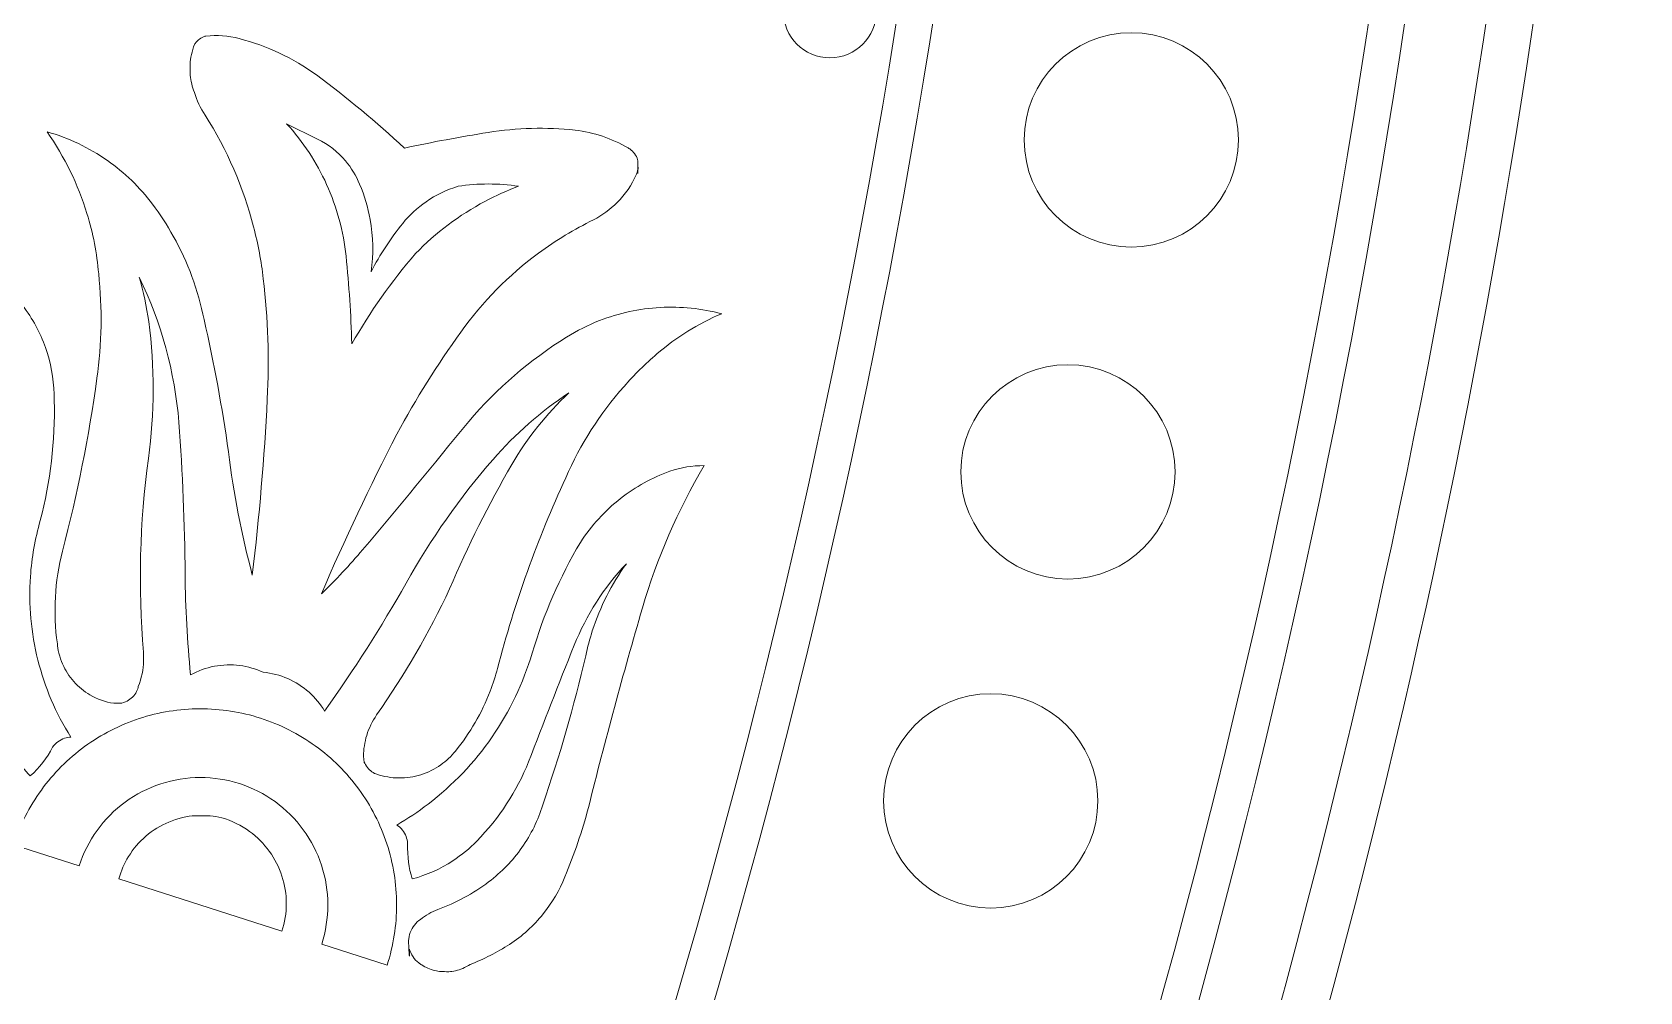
# Model space of a CAD drawing. Header units: millimetres. Extents: x -216 to 235, y -247 to 205.
# Drawn here: x 191.95 to 234.78, y -79.36 to -53.8 of the extents above; entities that cross this region are included whole.
import ezdxf

# ---------------------------------------------------------------- set-up
doc = ezdxf.new("R2010")
doc.units = ezdxf.units.MM
doc.header["$MEASUREMENT"] = 0
doc.layers.add('Camada 1', color=7, linetype='Continuous')

msp = doc.modelspace()

# ---------------------------------------------------------------- linework, layer by layer
at = {"layer": 'Camada 1', "color": 240, "lineweight": 18}
msp.add_open_spline([(40.386, -243.7514), (52.549, -242.0562), (64.5321, -239.369), (76.2543, -235.708), (76.2543, -235.708), (98.8911, -228.6351), (120.1427, -218.1082), (139.486, -204.3864), (139.486, -204.3864), (164.4969, -186.644), (185.4274, -164.233), (201.4217, -138.0695), (201.4217, -138.0695), (213.7717, -117.7741), (222.7947, -95.7966), (228.2686, -72.6782), (228.2686, -72.6782), (232.7664, -53.682), (234.7784, -34.2646), (234.2711, -14.7498), (234.2711, -14.7498), (233.6078, 8.9614), (229.2434, 32.277), (221.2854, 54.6227), (221.2854, 54.6227), (213.3274, 76.9685), (201.9717, 97.7943), (187.498, 116.5872), (187.498, 116.5872), (182.1139, 123.578), (176.3293, 130.2413), (170.1642, 136.5541), (170.1642, 136.5541), (153.5928, 153.4769), (134.5781, 167.599), (113.5883, 178.5727), (113.5883, 178.5727), (92.5985, 189.5464), (70.1505, 197.1015), (46.7969, 201.0519), (46.7969, 201.0519), (39.0919, 202.3552), (31.3295, 203.2562), (23.5308, 203.7524), (23.5308, 203.7524), (0.054, 205.2792), (-23.3725, 203.1146), (-46.1721, 197.3119), (-46.1721, 197.3119), (-57.2082, 194.503), (-67.9982, 190.8615), (-78.4793, 186.4083), (-78.4793, 186.4083), (-100.2525, 177.1917), (-120.3159, 164.6826), (-138.1754, 149.1888), (-138.1754, 149.1888), (-156.0349, 133.6951), (-171.2507, 115.5983), (-183.4483, 95.344), (-183.4483, 95.344), (-190.4371, 83.7389), (-196.3515, 71.5511), (-201.1434, 58.8799), (-201.1434, 58.8799), (-210.746, 33.3304), (-215.639, 6.4782), (-215.6655, -20.8162), (-215.6655, -20.8162), (-215.6885, -44.4186), (-212.0189, -67.7341), (-204.7472, -90.1884), (-204.7472, -90.1884), (-197.4754, -112.6427), (-186.7806, -133.683), (-172.926, -152.7913), (-172.926, -152.7913), (-167.4686, -160.3181), (-161.5547, -167.4917), (-155.2071, -174.2846)], degree=3, knots=[0, 0, 0, 0, 0.047619, 0.047619, 0.047619, 0.047619, 0.0952381, 0.0952381, 0.0952381, 0.0952381, 0.1428571, 0.1428571, 0.1428571, 0.1428571, 0.1904762, 0.1904762, 0.1904762, 0.1904762, 0.2380952, 0.2380952, 0.2380952, 0.2380952, 0.2857143, 0.2857143, 0.2857143, 0.2857143, 0.3333333, 0.3333333, 0.3333333, 0.3333333, 0.3809524, 0.3809524, 0.3809524, 0.3809524, 0.4285714, 0.4285714, 0.4285714, 0.4285714, 0.4761905, 0.4761905, 0.4761905, 0.4761905, 0.5238095, 0.5238095, 0.5238095, 0.5238095, 0.5714286, 0.5714286, 0.5714286, 0.5714286, 0.6190476, 0.6190476, 0.6190476, 0.6190476, 0.6666667, 0.6666667, 0.6666667, 0.6666667, 0.7142857, 0.7142857, 0.7142857, 0.7142857, 0.7619048, 0.7619048, 0.7619048, 0.7619048, 0.8095238, 0.8095238, 0.8095238, 0.8095238, 0.8571429, 0.8571429, 0.8571429, 0.8571429, 0.9047619, 0.9047619, 0.9047619, 0.9047619, 1, 1, 1, 1], dxfattribs=at)
at = {"layer": 'Camada 1', "color": 250, "lineweight": 18}
for points, knots in [([(99.0752, -223.5108), (120.3873, -214.0775), (139.9613, -201.4264), (157.3152, -185.869), (157.3152, -185.869), (174.6691, -170.3116), (189.3757, -152.2309), (201.0728, -132.0723), (201.0728, -132.0723), (204.8494, -125.5637), (208.2899, -118.8715), (211.3855, -112.0128), (211.3855, -112.0128), (220.9957, -90.6018), (227.1381, -67.9511), (229.6616, -44.6183), (229.6616, -44.6183), (230.6264, -35.6978), (231.0521, -26.7353), (230.9373, -17.7634), (230.9373, -17.7634), (230.6204, 5.5261), (226.664, 28.4794), (219.1656, 50.5313), (219.1656, 50.5313), (211.6673, 72.5831), (200.8116, 93.1904), (186.8659, 111.8459), (186.8659, 111.8459), (180.4775, 120.3917), (173.4894, 128.4544), (165.9379, 135.9921), (165.9379, 135.9921), (163.2606, 138.6646), (160.5161, 141.2679), (157.7061, 143.8004)], [0, 0, 0, 0, 0.1, 0.1, 0.1, 0.1, 0.2, 0.2, 0.2, 0.2, 0.3, 0.3, 0.3, 0.3, 0.4, 0.4, 0.4, 0.4, 0.5, 0.5, 0.5, 0.5, 0.6, 0.6, 0.6, 0.6, 0.7, 0.7, 0.7, 0.7, 0.8, 0.8, 0.8, 0.8, 1, 1, 1, 1]), ([(157.7781, 142.3947), (174.8588, 126.9372), (189.3112, 108.9981), (200.7793, 89.0189), (200.7793, 89.0189), (208.9387, 74.804), (215.4585, 59.7664), (220.2569, 44.0943), (220.2569, 44.0943), (227.0855, 21.7894), (230.3409, -1.3091), (229.9427, -24.6323), (229.9427, -24.6323), (229.7943, -33.3264), (229.1356, -41.9967), (227.9688, -50.6134), (227.9688, -50.6134), (224.8247, -73.616), (218.1209, -95.8435), (208.0225, -116.7486), (208.0225, -116.7486), (198.742, -135.9605), (186.7927, -153.6364), (172.4235, -169.4081), (172.4235, -169.4081), (151.9431, -191.8875), (127.3193, -209.7323), (99.5812, -222.1967)], [0, 0, 0, 0, 0.125, 0.125, 0.125, 0.125, 0.25, 0.25, 0.25, 0.25, 0.375, 0.375, 0.375, 0.375, 0.5, 0.5, 0.5, 0.5, 0.625, 0.625, 0.625, 0.625, 0.75, 0.75, 0.75, 0.75, 1, 1, 1, 1]), ([(39.4452, -242.6257), (51.8039, -240.947), (63.9786, -238.2392), (75.8837, -234.5214), (75.8837, -234.5214), (98.4034, -227.4817), (119.5445, -217.0058), (138.7865, -203.3516), (138.7865, -203.3516), (162.3398, -186.6382), (182.2735, -165.7398), (197.8558, -141.4234), (197.8558, -141.4234), (210.5592, -121.5071), (219.9906, -99.8488), (225.9178, -76.9817), (225.9178, -76.9817), (231.1662, -56.7331), (233.5541, -35.952), (233.035, -15.0406), (233.035, -15.0406), (232.4527, 8.4214), (228.2073, 31.5036), (220.4032, 53.6376), (220.4032, 53.6376), (212.5992, 75.7714), (201.4288, 96.412), (187.1669, 115.0511), (187.1669, 115.0511), (181.6804, 122.2215), (175.7693, 129.0463), (169.4555, 135.5004)], [0, 0, 0, 0, 0.1111111, 0.1111111, 0.1111111, 0.1111111, 0.2222222, 0.2222222, 0.2222222, 0.2222222, 0.3333333, 0.3333333, 0.3333333, 0.3333333, 0.4444444, 0.4444444, 0.4444444, 0.4444444, 0.5555556, 0.5555556, 0.5555556, 0.5555556, 0.6666667, 0.6666667, 0.6666667, 0.6666667, 0.7777778, 0.7777778, 0.7777778, 0.7777778, 1, 1, 1, 1]), ([(148.7192, 133.8278), (164.905, 119.3146), (178.6212, 102.4479), (189.53, 83.6432), (189.53, 83.6432), (198.4411, 68.2822), (205.3104, 51.9059), (210.0247, 34.7844), (210.0247, 34.7844), (217.5235, 7.5444), (219.4373, -20.6439), (215.6891, -48.6475), (215.6891, -48.6475), (212.7593, -70.3435), (206.4715, -91.3141), (196.9806, -111.043), (196.9806, -111.043), (188.8786, -127.8847), (178.5954, -143.4905), (166.316, -157.5797), (166.316, -157.5797), (149.2138, -177.2025), (128.7813, -193.3288), (105.7217, -205.4035), (105.7217, -205.4035), (105.5479, -205.7723), (105.3184, -206.1094), (105.039, -206.4064), (105.039, -206.4064), (104.8151, -206.6446), (104.5629, -206.8527), (104.2866, -207.0274), (104.2866, -207.0274), (104.2866, -207.2716), (104.248, -207.5139), (104.1722, -207.7466), (104.1722, -207.7466), (104.0964, -207.9793), (103.9852, -208.1974), (103.8412, -208.3953), (103.8412, -208.3953), (103.779, -208.4809), (103.711, -208.562), (103.6377, -208.6384), (103.6377, -208.6384), (103.4563, -208.8272), (103.2565, -208.9964), (103.0404, -209.1442), (103.0404, -209.1442), (103.0124, -209.6654), (102.9156, -210.1783), (102.7516, -210.6738), (102.7516, -210.6738), (102.6789, -210.8857), (102.5739, -211.0836), (102.4393, -211.2627), (102.4393, -211.2627), (102.3046, -211.4418), (102.1436, -211.5977), (101.9602, -211.7264)], [0, 0, 0, 0, 0.0625, 0.0625, 0.0625, 0.0625, 0.125, 0.125, 0.125, 0.125, 0.1875, 0.1875, 0.1875, 0.1875, 0.25, 0.25, 0.25, 0.25, 0.3125, 0.3125, 0.3125, 0.3125, 0.375, 0.375, 0.375, 0.375, 0.4375, 0.4375, 0.4375, 0.4375, 0.5, 0.5, 0.5, 0.5, 0.5625, 0.5625, 0.5625, 0.5625, 0.625, 0.625, 0.625, 0.625, 0.6875, 0.6875, 0.6875, 0.6875, 0.75, 0.75, 0.75, 0.75, 0.8125, 0.8125, 0.8125, 0.8125, 0.875, 0.875, 0.875, 0.875, 1, 1, 1, 1]), ([(203.4894, -98.8507), (211.7129, -78.2507), (216.6125, -56.618), (218.0677, -34.4851), (218.0677, -34.4851), (218.5513, -27.1307), (218.6491, -19.761), (218.3608, -12.3962), (218.3608, -12.3962), (217.5034, 9.5106), (213.2295, 31.0137), (205.6445, 51.5835), (205.6445, 51.5835), (196.6331, 76.0212), (183.2511, 98.3669), (165.9617, 117.8473)], [0, 0, 0, 0, 0.2, 0.2, 0.2, 0.2, 0.4, 0.4, 0.4, 0.4, 0.6, 0.6, 0.6, 0.6, 1, 1, 1, 1]), ([(213.2006, -51.9921), (213.8872, -51.9921), (214.4438, -52.5487), (214.4438, -53.2353), (214.4438, -53.2353), (214.4438, -53.9218), (213.8872, -54.4784), (213.2006, -54.4784), (213.2006, -54.4784), (212.5141, -54.4784), (211.9575, -53.9218), (211.9575, -53.2353), (211.9575, -53.2353), (211.9575, -52.5487), (212.5141, -51.9921), (213.2006, -51.9921)], [0, 0, 0, 0, 0.2, 0.2, 0.2, 0.2, 0.4, 0.4, 0.4, 0.4, 0.6, 0.6, 0.6, 0.6, 1, 1, 1, 1]), ([(200.8054, -73.2452), (200.8054, -73.2689), (200.8496, -73.3453), (200.8829, -73.389), (200.8829, -73.389), (200.9162, -73.4326), (200.9559, -73.4705), (201.0011, -73.5017), (201.0011, -73.5017), (201.0401, -73.5287), (201.1085, -73.5656), (201.1272, -73.5656), (201.1272, -73.5656), (201.3168, -73.6297), (201.5233, -73.6656), (201.7142, -73.6656), (201.7142, -73.6656), (201.9245, -73.6656), (202.1123, -73.6389), (202.3033, -73.5793), (202.3033, -73.5793), (202.4943, -73.5197), (202.6737, -73.4309), (202.837, -73.3152), (202.837, -73.3152), (202.9829, -73.2117), (203.113, -73.0888), (203.2245, -72.9488), (203.2245, -72.9488), (203.6155, -72.468), (203.9265, -71.9319), (204.1497, -71.3537), (204.1497, -71.3537), (204.2266, -71.1544), (204.2927, -70.9513), (204.3475, -70.7449), (204.3475, -70.7449), (204.8005, -69.001), (205.4075, -67.3047), (206.1638, -65.6694), (206.1638, -65.6694), (206.5516, -64.7787), (207.0739, -63.9596), (207.7179, -63.2324), (207.7179, -63.2324), (207.9904, -62.9247), (208.2827, -62.6358), (208.5937, -62.367), (208.5937, -62.367), (209.1097, -61.9211), (209.6893, -61.5616), (210.3181, -61.2975), (210.3181, -61.2975), (209.7822, -61.1561), (209.2307, -61.1002), (208.6773, -61.1312), (208.6773, -61.1312), (208.1238, -61.1623), (207.582, -61.2795), (207.0653, -61.4801), (207.0653, -61.4801), (206.7589, -61.599), (206.465, -61.746), (206.186, -61.9197), (206.186, -61.9197), (205.2066, -62.5338), (204.3303, -63.2879), (203.577, -64.1649), (203.577, -64.1649), (202.6466, -65.3141), (201.705, -66.4541), (200.7523, -67.5849), (200.7523, -67.5849), (200.4063, -67.9956), (200.0391, -68.3875), (199.6519, -68.7596), (199.6519, -68.7596), (200.274, -67.3188), (200.945, -65.9001), (201.6642, -64.5053), (201.6642, -64.5053), (202.1731, -63.5622), (202.7422, -62.6543), (203.3692, -61.7853), (203.3692, -61.7853), (203.9466, -60.9782), (204.6431, -60.2714), (205.4417, -59.6822), (205.4417, -59.6822), (205.9007, -59.3435), (206.3885, -59.0477), (206.901, -58.7973), (206.901, -58.7973), (207.1337, -58.6781), (207.3449, -58.5239), (207.5294, -58.3386), (207.5294, -58.3386), (207.7469, -58.1202), (207.9205, -57.8654), (208.0444, -57.5831), (208.0444, -57.5831), (208.0692, -57.5265), (208.091, -57.4491), (208.091, -57.4052), (208.091, -57.4052), (208.091, -57.299), (208.0804, -57.9182), (208.0804, -57.2216), (208.0804, -57.2216), (208.0804, -57.1941), (208.0499, -57.1171), (208.0241, -57.069), (208.0241, -57.069), (207.9921, -57.0187), (207.9525, -56.974), (207.9065, -56.9361), (207.9065, -56.9361), (207.8805, -56.9147), (207.8527, -56.8957), (207.8233, -56.8791), (207.8233, -56.8791), (207.3887, -56.6267), (206.9121, -56.4673), (206.4131, -56.4076), (206.4131, -56.4076), (205.6412, -56.3244), (204.8651, -56.3443), (204.0984, -56.4669), (204.0984, -56.4669), (203.3516, -56.5864), (202.6081, -56.7249), (201.8683, -56.8823), (201.8683, -56.8823), (201.1187, -56.193), (200.3355, -55.5422), (199.5206, -54.9315), (199.5206, -54.9315), (198.8973, -54.4875), (198.2044, -54.1627), (197.4646, -53.9675), (197.4646, -53.9675), (197.174, -53.8909), (196.8744, -53.8687), (196.5757, -53.9017), (196.5757, -53.9017), (196.5498, -53.9017), (196.4808, -53.9321), (196.438, -53.9581), (196.438, -53.9581), (196.3953, -53.984), (196.3571, -54.0164), (196.3245, -54.0542), (196.3245, -54.0542), (196.3058, -54.0759), (196.2892, -54.0991), (196.2748, -54.1237), (196.2748, -54.1237), (196.2071, -54.2901), (196.1533, -54.5059), (196.1533, -54.6443), (196.1533, -54.6443), (196.1533, -54.9021), (196.1555, -55.0025), (196.1986, -55.1769), (196.1986, -55.1769), (196.2173, -55.2529), (196.2412, -55.3274), (196.2702, -55.4001), (196.2702, -55.4001), (196.335, -55.6158), (196.4306, -55.8198), (196.5551, -56.0076), (196.5551, -56.0076), (197.1408, -56.928), (197.5753, -57.9288), (197.8479, -58.9852), (197.8479, -58.9852), (197.9651, -59.4393), (198.0512, -59.9003), (198.106, -60.3661), (198.106, -60.3661), (198.2308, -61.4314), (198.2664, -62.5033), (198.2124, -63.5745), (198.2124, -63.5745), (198.1334, -65.1419), (198.0002, -66.7056), (197.8131, -68.2638), (197.8131, -68.2638), (197.5276, -67.184), (197.3153, -66.0874), (197.1772, -64.979), (197.1772, -64.979), (197.012, -63.7943), (196.7953, -62.618), (196.5273, -61.4522), (196.5273, -61.4522), (196.3724, -60.6718), (196.0973, -59.9251), (195.7087, -59.2307), (195.7087, -59.2307), (195.5428, -58.9343), (195.3574, -58.6496), (195.1532, -58.378), (195.1532, -58.378), (194.8158, -57.9294), (194.4125, -57.5391), (193.9531, -57.2167), (193.9531, -57.2167), (193.4623, -56.8723), (192.921, -56.6147), (192.3443, -56.451), (192.3443, -56.451), (192.8123, -57.1187), (193.1701, -57.8513), (193.4089, -58.6308), (193.4089, -58.6308), (193.5687, -59.1528), (193.6728, -59.6887), (193.7199, -60.2327), (193.7199, -60.2327), (193.8184, -61.1605), (193.8034, -62.0934), (193.675, -63.0176), (193.675, -63.0176), (193.4595, -64.5687), (193.1528, -66.1044), (192.756, -67.6192)], [0, 0, 0, 0, 0.0172414, 0.0172414, 0.0172414, 0.0172414, 0.0344828, 0.0344828, 0.0344828, 0.0344828, 0.0517241, 0.0517241, 0.0517241, 0.0517241, 0.0689655, 0.0689655, 0.0689655, 0.0689655, 0.0862069, 0.0862069, 0.0862069, 0.0862069, 0.1034483, 0.1034483, 0.1034483, 0.1034483, 0.1206897, 0.1206897, 0.1206897, 0.1206897, 0.137931, 0.137931, 0.137931, 0.137931, 0.1551724, 0.1551724, 0.1551724, 0.1551724, 0.1724138, 0.1724138, 0.1724138, 0.1724138, 0.1896552, 0.1896552, 0.1896552, 0.1896552, 0.2068966, 0.2068966, 0.2068966, 0.2068966, 0.2241379, 0.2241379, 0.2241379, 0.2241379, 0.2413793, 0.2413793, 0.2413793, 0.2413793, 0.2586207, 0.2586207, 0.2586207, 0.2586207, 0.2758621, 0.2758621, 0.2758621, 0.2758621, 0.2931034, 0.2931034, 0.2931034, 0.2931034, 0.3103448, 0.3103448, 0.3103448, 0.3103448, 0.3275862, 0.3275862, 0.3275862, 0.3275862, 0.3448276, 0.3448276, 0.3448276, 0.3448276, 0.362069, 0.362069, 0.362069, 0.362069, 0.3793103, 0.3793103, 0.3793103, 0.3793103, 0.3965517, 0.3965517, 0.3965517, 0.3965517, 0.4137931, 0.4137931, 0.4137931, 0.4137931, 0.4310345, 0.4310345, 0.4310345, 0.4310345, 0.4482759, 0.4482759, 0.4482759, 0.4482759, 0.4655172, 0.4655172, 0.4655172, 0.4655172, 0.4827586, 0.4827586, 0.4827586, 0.4827586, 0.5, 0.5, 0.5, 0.5, 0.5172414, 0.5172414, 0.5172414, 0.5172414, 0.5344828, 0.5344828, 0.5344828, 0.5344828, 0.5517241, 0.5517241, 0.5517241, 0.5517241, 0.5689655, 0.5689655, 0.5689655, 0.5689655, 0.5862069, 0.5862069, 0.5862069, 0.5862069, 0.6034483, 0.6034483, 0.6034483, 0.6034483, 0.6206897, 0.6206897, 0.6206897, 0.6206897, 0.637931, 0.637931, 0.637931, 0.637931, 0.6551724, 0.6551724, 0.6551724, 0.6551724, 0.6724138, 0.6724138, 0.6724138, 0.6724138, 0.6896552, 0.6896552, 0.6896552, 0.6896552, 0.7068966, 0.7068966, 0.7068966, 0.7068966, 0.7241379, 0.7241379, 0.7241379, 0.7241379, 0.7413793, 0.7413793, 0.7413793, 0.7413793, 0.7586207, 0.7586207, 0.7586207, 0.7586207, 0.7758621, 0.7758621, 0.7758621, 0.7758621, 0.7931034, 0.7931034, 0.7931034, 0.7931034, 0.8103448, 0.8103448, 0.8103448, 0.8103448, 0.8275862, 0.8275862, 0.8275862, 0.8275862, 0.8448276, 0.8448276, 0.8448276, 0.8448276, 0.862069, 0.862069, 0.862069, 0.862069, 0.8793103, 0.8793103, 0.8793103, 0.8793103, 0.8965517, 0.8965517, 0.8965517, 0.8965517, 0.9137931, 0.9137931, 0.9137931, 0.9137931, 0.9310345, 0.9310345, 0.9310345, 0.9310345, 0.9482759, 0.9482759, 0.9482759, 0.9482759, 0.9655172, 0.9655172, 0.9655172, 0.9655172, 1, 1, 1, 1]), ([(224.0848, -56.6664), (224.0848, -58.2427), (222.807, -59.5206), (221.2306, -59.5206), (221.2306, -59.5206), (219.6542, -59.5206), (218.3763, -58.2427), (218.3763, -56.6664), (218.3763, -56.6664), (218.3763, -55.09), (219.6542, -53.8121), (221.2306, -53.8121), (221.2306, -53.8121), (222.807, -53.8121), (224.0848, -55.09), (224.0848, -56.6664)], [0, 0, 0, 0, 0.2, 0.2, 0.2, 0.2, 0.4, 0.4, 0.4, 0.4, 0.6, 0.6, 0.6, 0.6, 1, 1, 1, 1]), ([(198.7276, -56.2364), (199.1659, -56.7167), (199.5236, -57.2596), (199.792, -57.8518), (199.792, -57.8518), (200.067, -58.4586), (200.2413, -59.1017), (200.3103, -59.7643), (200.3103, -59.7643), (200.3911, -60.5416), (200.4413, -61.3215), (200.4607, -62.1027), (200.4607, -62.1027), (200.9505, -61.2475), (201.5191, -60.4426), (202.1615, -59.6951), (202.1615, -59.6951), (202.7024, -59.1363), (203.3241, -58.6689), (204.0112, -58.3045), (204.0112, -58.3045), (204.301, -58.1508), (204.6004, -58.0168), (204.908, -57.9028), (204.908, -57.9028), (204.3726, -57.8198), (203.8309, -57.8199), (203.2955, -57.9032), (203.2955, -57.9032), (202.9909, -57.9947), (202.7043, -58.1327), (202.4429, -58.3139), (202.4429, -58.3139), (202.2089, -58.476), (202, -58.6693), (201.8203, -58.89), (201.8203, -58.89), (201.4954, -59.2889), (201.2142, -59.7198), (200.9797, -60.1778), (200.9797, -60.1778), (201.0433, -59.7142), (201.0337, -59.2465), (200.9509, -58.786)], [0, 0, 0, 0, 0.0833333, 0.0833333, 0.0833333, 0.0833333, 0.1666667, 0.1666667, 0.1666667, 0.1666667, 0.25, 0.25, 0.25, 0.25, 0.3333333, 0.3333333, 0.3333333, 0.3333333, 0.4166667, 0.4166667, 0.4166667, 0.4166667, 0.5, 0.5, 0.5, 0.5, 0.5833333, 0.5833333, 0.5833333, 0.5833333, 0.6666667, 0.6666667, 0.6666667, 0.6666667, 0.75, 0.75, 0.75, 0.75, 0.8333333, 0.8333333, 0.8333333, 0.8333333, 1, 1, 1, 1]), ([(200.9509, -58.786), (200.893, -58.4637), (200.8, -58.1497), (200.673, -57.8478), (200.673, -57.8478), (200.5803, -57.6215), (200.4533, -57.4125), (200.2953, -57.226), (200.2953, -57.226), (200.0896, -56.9833), (199.839, -56.7873), (199.554, -56.646)], [0, 0, 0, 0, 0.25, 0.25, 0.25, 0.25, 0.5, 0.5, 0.5, 0.5, 1, 1, 1, 1]), ([(188.4129, -71.5241), (188.3507, -71.9038), (188.3486, -72.2886), (188.4069, -72.669), (188.4069, -72.669), (188.4685, -73.0718), (188.5959, -73.4588), (188.7857, -73.8194), (188.7857, -73.8194), (188.9682, -74.1663), (189.1798, -74.4963), (189.4188, -74.807), (189.4188, -74.807), (189.471, -74.9171), (189.5397, -75.0176), (189.6233, -75.1062), (189.6233, -75.1062), (189.707, -75.1948), (189.8034, -75.2692), (189.9104, -75.3276), (189.9104, -75.3276), (190.0173, -75.386), (190.132, -75.427), (190.2517, -75.4495), (190.2517, -75.4495), (190.344, -75.4669), (190.3955, -75.4676), (190.5314, -75.4676), (190.5314, -75.4676), (190.5944, -75.4676), (190.685, -75.4467), (190.7575, -75.4186), (190.7575, -75.4186), (190.8299, -75.3904), (190.8971, -75.3512), (190.9573, -75.3021), (190.9573, -75.3021), (191.0175, -75.2529), (191.0692, -75.1949), (191.1113, -75.1295), (191.1113, -75.1295), (191.1533, -75.0641), (191.2045, -74.9562), (191.2045, -74.9178), (191.2045, -74.9178), (191.2045, -75.7473), (191.2276, -74.7896), (191.2276, -74.6877), (191.2276, -74.6877), (191.2276, -74.6139), (191.2018, -74.5126), (191.166, -74.4314), (191.166, -74.4314), (191.1039, -74.2658), (191.0153, -74.1128), (190.9025, -73.9766), (190.9025, -73.9766), (190.5567, -73.5883), (190.2867, -73.1439), (190.1013, -72.6581), (190.1013, -72.6581), (189.927, -72.1676), (189.8174, -71.6032), (189.8174, -71.1355), (189.8174, -71.1355), (189.8174, -70.7351), (189.832, -70.4818), (189.8876, -70.1592), (189.8876, -70.1592), (190.1519, -68.8052), (190.488, -67.4673), (190.895, -66.1492), (190.895, -66.1492), (191.1618, -65.2849), (191.2619, -64.3859), (191.1916, -63.4842), (191.1916, -63.4842), (191.4051, -64.3298), (191.4417, -65.2012), (191.3, -66.0618), (191.3, -66.0618), (191.1194, -67.1571), (190.9495, -68.2541), (190.7904, -69.3527), (190.7904, -69.3527), (190.6681, -70.1966), (190.712, -71.0482), (190.9204, -71.875), (190.9204, -71.875), (191.0458, -72.3115), (191.238, -72.723), (191.4922, -73.0994), (191.4922, -73.0994), (191.6147, -73.2807), (191.7506, -73.4523), (191.8991, -73.613), (191.8991, -73.613), (192.1432, -73.3939), (192.3433, -73.134), (192.4928, -72.8421), (192.4928, -72.8421), (192.5318, -72.7877), (192.5788, -72.74), (192.6327, -72.7004), (192.6327, -72.7004), (192.6867, -72.6607), (192.7461, -72.6299), (192.8097, -72.6089), (192.8097, -72.6089), (192.8642, -72.5908), (192.9319, -72.5773), (192.978, -72.5773), (192.978, -72.5773), (192.5789, -71.9418), (192.2841, -71.2518), (192.1009, -70.5241), (192.1009, -70.5241), (191.9177, -69.7964), (191.8506, -69.049), (191.9013, -68.3003), (191.9013, -68.3003), (191.9354, -67.7947), (192.0231, -67.2955), (192.1633, -66.8084), (192.1633, -66.8084), (192.4378, -65.7628), (192.5628, -64.6889), (192.5357, -63.6081), (192.5357, -63.6081), (192.5357, -63.1571), (192.4801, -62.7598), (192.3536, -62.3527), (192.3536, -62.3527), (192.2272, -61.9455), (192.0386, -61.5631), (191.7926, -61.2149), (191.7926, -61.2149), (191.6822, -61.0587), (191.5611, -60.9108), (191.4298, -60.7717), (191.4298, -60.7717), (191.217, -60.5462), (190.9775, -60.3493), (190.715, -60.1841), (190.715, -60.1841), (190.7437, -61.5706), (190.5808, -62.9478), (190.2294, -64.2894), (190.2294, -64.2894), (189.7417, -66.0579), (189.2655, -67.8296), (188.8011, -69.6043), (188.8011, -69.6043), (188.6441, -70.2385), (188.5146, -70.8788), (188.4129, -71.5241)], [0, 0, 0, 0, 0.025, 0.025, 0.025, 0.025, 0.05, 0.05, 0.05, 0.05, 0.075, 0.075, 0.075, 0.075, 0.1, 0.1, 0.1, 0.1, 0.125, 0.125, 0.125, 0.125, 0.15, 0.15, 0.15, 0.15, 0.175, 0.175, 0.175, 0.175, 0.2, 0.2, 0.2, 0.2, 0.225, 0.225, 0.225, 0.225, 0.25, 0.25, 0.25, 0.25, 0.275, 0.275, 0.275, 0.275, 0.3, 0.3, 0.3, 0.3, 0.325, 0.325, 0.325, 0.325, 0.35, 0.35, 0.35, 0.35, 0.375, 0.375, 0.375, 0.375, 0.4, 0.4, 0.4, 0.4, 0.425, 0.425, 0.425, 0.425, 0.45, 0.45, 0.45, 0.45, 0.475, 0.475, 0.475, 0.475, 0.5, 0.5, 0.5, 0.5, 0.525, 0.525, 0.525, 0.525, 0.55, 0.55, 0.55, 0.55, 0.575, 0.575, 0.575, 0.575, 0.6, 0.6, 0.6, 0.6, 0.625, 0.625, 0.625, 0.625, 0.65, 0.65, 0.65, 0.65, 0.675, 0.675, 0.675, 0.675, 0.7, 0.7, 0.7, 0.7, 0.725, 0.725, 0.725, 0.725, 0.75, 0.75, 0.75, 0.75, 0.775, 0.775, 0.775, 0.775, 0.8, 0.8, 0.8, 0.8, 0.825, 0.825, 0.825, 0.825, 0.85, 0.85, 0.85, 0.85, 0.875, 0.875, 0.875, 0.875, 0.9, 0.9, 0.9, 0.9, 0.925, 0.925, 0.925, 0.925, 0.95, 0.95, 0.95, 0.95, 1, 1, 1, 1]), ([(192.756, -67.6192), (192.5495, -68.4283), (192.5032, -69.2621), (192.6187, -70.0891), (192.6187, -70.0891), (192.6187, -70.223), (192.6837, -70.4564), (192.7584, -70.6279), (192.7584, -70.6279), (192.8331, -70.7994), (192.9337, -70.9572), (193.0577, -71.0973), (193.0577, -71.0973), (193.1817, -71.2373), (193.3261, -71.3563), (193.4874, -71.4511), (193.4874, -71.4511), (193.6831, -71.5663), (193.8971, -71.6424), (194.1216, -71.6766), (194.1216, -71.6766), (194.2906, -71.6766), (194.107, -71.6755), (194.3032, -71.6755), (194.3032, -71.6755), (194.3398, -71.6755), (194.4213, -71.6464), (194.4754, -71.6184), (194.4754, -71.6184), (194.5297, -71.5904), (194.5788, -71.5543), (194.6217, -71.5109), (194.6217, -71.5109), (194.6646, -71.4675), (194.7002, -71.4179), (194.7275, -71.3634), (194.7275, -71.3634), (194.7484, -71.3218), (194.7745, -71.2539), (194.7745, -71.2328), (194.7745, -71.2328), (194.8572, -71.0184), (194.9175, -70.7524), (194.9175, -70.5644), (194.9175, -70.5644), (194.9175, -70.3429), (194.9166, -70.603), (194.9166, -70.3134), (194.9166, -70.3134), (194.7693, -68.5914), (194.812, -66.8637), (195.0439, -65.1512), (195.0439, -65.1512), (195.2141, -63.9407), (195.2168, -62.7184), (195.0519, -61.5072), (195.0519, -61.5072), (194.9956, -61.1067), (194.9123, -60.7109), (194.8022, -60.3217), (194.8022, -60.3217), (195.3888, -61.5396), (195.7451, -62.8435), (195.8594, -64.1905), (195.8594, -64.1905), (195.9574, -65.538), (196.0121, -66.8879), (196.0234, -68.2389), (196.0234, -68.2389), (196.031, -69.1339), (196.079, -70.0277), (196.1675, -70.9184), (196.1675, -70.9184), (196.3664, -70.8094), (196.5798, -70.7329), (196.8027, -70.6908), (196.8027, -70.6908), (197.0254, -70.6486), (197.2521, -70.6419), (197.477, -70.6706), (197.477, -70.6706), (197.6937, -70.6983), (197.9036, -70.7584), (198.1021, -70.8494), (198.1021, -70.8494), (198.3279, -70.8713), (198.5473, -70.9283), (198.7552, -71.0189), (198.7552, -71.0189), (198.9631, -71.1095), (199.1542, -71.2315), (199.3239, -71.3819), (199.3239, -71.3819), (199.4874, -71.5268), (199.6271, -71.6947), (199.7399, -71.8817), (199.7399, -71.8817), (200.5213, -70.7845), (201.2457, -69.6489), (201.9113, -68.4779), (201.9113, -68.4779), (202.566, -67.2993), (203.3403, -66.1956), (204.2258, -65.1789), (204.2258, -65.1789), (204.8178, -64.4992), (205.4958, -63.9053), (206.2474, -63.4078), (206.2474, -63.4078), (205.649, -63.9653), (205.139, -64.6045), (204.7284, -65.3118), (204.7284, -65.3118), (204.1073, -66.3816), (203.5532, -67.4877), (203.0682, -68.6258), (203.0682, -68.6258), (202.5197, -69.8017), (201.8704, -70.9251), (201.1254, -71.9875), (201.1254, -71.9875), (201.0089, -72.154), (200.9198, -72.3367), (200.8604, -72.5311), (200.8604, -72.5311), (200.8055, -72.7108), (200.7761, -72.9014), (200.7761, -73.0846), (200.7761, -73.0846), (200.7761, -73.1346), (200.8054, -73.3711), (200.8054, -73.2452)], [0, 0, 0, 0, 0.0294118, 0.0294118, 0.0294118, 0.0294118, 0.0588235, 0.0588235, 0.0588235, 0.0588235, 0.0882353, 0.0882353, 0.0882353, 0.0882353, 0.1176471, 0.1176471, 0.1176471, 0.1176471, 0.1470588, 0.1470588, 0.1470588, 0.1470588, 0.1764706, 0.1764706, 0.1764706, 0.1764706, 0.2058824, 0.2058824, 0.2058824, 0.2058824, 0.2352941, 0.2352941, 0.2352941, 0.2352941, 0.2647059, 0.2647059, 0.2647059, 0.2647059, 0.2941176, 0.2941176, 0.2941176, 0.2941176, 0.3235294, 0.3235294, 0.3235294, 0.3235294, 0.3529412, 0.3529412, 0.3529412, 0.3529412, 0.3823529, 0.3823529, 0.3823529, 0.3823529, 0.4117647, 0.4117647, 0.4117647, 0.4117647, 0.4411765, 0.4411765, 0.4411765, 0.4411765, 0.4705882, 0.4705882, 0.4705882, 0.4705882, 0.5, 0.5, 0.5, 0.5, 0.5294118, 0.5294118, 0.5294118, 0.5294118, 0.5588235, 0.5588235, 0.5588235, 0.5588235, 0.5882353, 0.5882353, 0.5882353, 0.5882353, 0.6176471, 0.6176471, 0.6176471, 0.6176471, 0.6470588, 0.6470588, 0.6470588, 0.6470588, 0.6764706, 0.6764706, 0.6764706, 0.6764706, 0.7058824, 0.7058824, 0.7058824, 0.7058824, 0.7352941, 0.7352941, 0.7352941, 0.7352941, 0.7647059, 0.7647059, 0.7647059, 0.7647059, 0.7941176, 0.7941176, 0.7941176, 0.7941176, 0.8235294, 0.8235294, 0.8235294, 0.8235294, 0.8529412, 0.8529412, 0.8529412, 0.8529412, 0.8823529, 0.8823529, 0.8823529, 0.8823529, 0.9117647, 0.9117647, 0.9117647, 0.9117647, 0.9411765, 0.9411765, 0.9411765, 0.9411765, 1, 1, 1, 1]), ([(222.3967, -65.5108), (222.3967, -67.0871), (221.1188, -68.365), (219.5424, -68.365), (219.5424, -68.365), (217.966, -68.365), (216.6881, -67.0871), (216.6881, -65.5108), (216.6881, -65.5108), (216.6881, -63.9344), (217.966, -62.6565), (219.5424, -62.6565), (219.5424, -62.6565), (221.1188, -62.6565), (222.3967, -63.9344), (222.3967, -65.5108)], [0, 0, 0, 0, 0.2, 0.2, 0.2, 0.2, 0.4, 0.4, 0.4, 0.4, 0.6, 0.6, 0.6, 0.6, 1, 1, 1, 1]), ([(202.3248, -78.6477), (202.4327, -78.7147), (202.5498, -78.7641), (202.6732, -78.7945), (202.6732, -78.7945), (202.7965, -78.8249), (202.8674, -78.8265), (203.0499, -78.8265), (203.0499, -78.8265), (203.1477, -78.8265), (203.3003, -78.7884), (203.418, -78.7405), (203.418, -78.7405), (203.4881, -78.712), (203.5552, -78.677), (203.6188, -78.6359), (203.6188, -78.6359), (203.9826, -78.4896), (204.3315, -78.3107), (204.6626, -78.1005), (204.6626, -78.1005), (205.0043, -77.8771), (205.307, -77.603), (205.563, -77.2849), (205.563, -77.2849), (205.8025, -76.9873), (205.9958, -76.658), (206.1387, -76.3038), (206.1387, -76.3038), (206.3914, -75.7007), (206.6016, -75.0814), (206.7683, -74.4491), (206.7683, -74.4491), (207.2117, -72.6687), (207.6909, -70.8977), (208.2056, -69.1366), (208.2056, -69.1366), (208.5942, -67.8071), (209.145, -66.5362), (209.8497, -65.3437), (209.8497, -65.3437), (209.5344, -65.3437), (209.2313, -65.3927), (208.9364, -65.4923), (208.9364, -65.4923), (208.4629, -65.6646), (208.0221, -65.9089), (207.625, -66.2192), (207.625, -66.2192), (207.2048, -66.5475), (206.8446, -66.9408), (206.5545, -67.3883), (206.5545, -67.3883), (206.0067, -68.3182), (205.5756, -69.3076), (205.2675, -70.342), (205.2675, -70.342), (205.0303, -71.1382), (204.6715, -71.8876), (204.1999, -72.5716), (204.1999, -72.5716), (203.7283, -73.2556), (203.1555, -73.8574), (202.4956, -74.3622), (202.4956, -74.3622), (202.23, -74.5654), (201.9521, -74.7513), (201.663, -74.9192), (201.663, -74.9192), (201.7191, -74.9557), (201.7688, -75.0006), (201.8109, -75.0526), (201.8109, -75.0526), (201.8529, -75.1047), (201.8863, -75.1627), (201.9102, -75.2253), (201.9102, -75.2253), (201.9307, -75.2789), (201.9493, -75.3527), (201.9493, -75.392), (201.9493, -75.392), (201.9493, -75.7976), (201.9741, -76.0448), (202.075, -76.3569), (202.075, -76.3569), (202.46, -76.2523), (202.824, -76.0887), (203.1579, -75.8703), (203.1579, -75.8703), (203.3888, -75.7192), (203.6019, -75.5439), (203.7947, -75.3465), (203.7947, -75.3465), (204.3905, -74.7365), (204.8566, -74.0225), (205.1752, -73.2315)], [0, 0, 0, 0, 0.04, 0.04, 0.04, 0.04, 0.08, 0.08, 0.08, 0.08, 0.12, 0.12, 0.12, 0.12, 0.16, 0.16, 0.16, 0.16, 0.2, 0.2, 0.2, 0.2, 0.24, 0.24, 0.24, 0.24, 0.28, 0.28, 0.28, 0.28, 0.32, 0.32, 0.32, 0.32, 0.36, 0.36, 0.36, 0.36, 0.4, 0.4, 0.4, 0.4, 0.44, 0.44, 0.44, 0.44, 0.48, 0.48, 0.48, 0.48, 0.52, 0.52, 0.52, 0.52, 0.56, 0.56, 0.56, 0.56, 0.6, 0.6, 0.6, 0.6, 0.64, 0.64, 0.64, 0.64, 0.68, 0.68, 0.68, 0.68, 0.72, 0.72, 0.72, 0.72, 0.76, 0.76, 0.76, 0.76, 0.8, 0.8, 0.8, 0.8, 0.84, 0.84, 0.84, 0.84, 0.88, 0.88, 0.88, 0.88, 0.92, 0.92, 0.92, 0.92, 1, 1, 1, 1]), ([(205.1752, -73.2315), (205.5708, -72.1943), (205.9754, -71.1607), (206.3891, -70.1305), (206.3891, -70.1305), (206.7134, -69.3231), (207.182, -68.5901), (207.7787, -67.9568), (207.7787, -67.9568), (207.3833, -68.5031), (207.0782, -69.1046), (206.8709, -69.7463), (206.8709, -69.7463), (206.8006, -69.9642), (206.742, -70.1855), (206.6953, -70.4096), (206.6953, -70.4096), (206.3829, -71.7532), (206.0009, -73.0787), (205.5501, -74.3825), (205.5501, -74.3825), (205.426, -74.7889), (205.2397, -75.1709), (204.996, -75.519), (204.996, -75.519), (204.7502, -75.8702), (204.4521, -76.1782), (204.1091, -76.4352), (204.1091, -76.4352), (203.6952, -76.7467), (203.2401, -76.9941), (202.7537, -77.1722), (202.7537, -77.1722), (202.5876, -77.233), (202.434, -77.3207), (202.2972, -77.4329), (202.2972, -77.4329), (202.2343, -77.4745), (202.1786, -77.5255), (202.1316, -77.5846), (202.1316, -77.5846), (202.0846, -77.6437), (202.0474, -77.7094), (202.021, -77.7801), (202.021, -77.7801), (201.9946, -77.8508), (201.9762, -77.9363), (201.9762, -78.0002), (201.9762, -78.0002), (201.9762, -78.0926), (202.0016, -78.7288), (202.0016, -78.2234), (202.0016, -78.2234), (202.0016, -78.2598), (202.0531, -78.3649), (202.0948, -78.4278), (202.0948, -78.4278), (202.1364, -78.4908), (202.1875, -78.5464), (202.2465, -78.5934), (202.2465, -78.5934), (202.2714, -78.6132), (202.2976, -78.6313), (202.3248, -78.6477)], [0, 0, 0, 0, 0.0588235, 0.0588235, 0.0588235, 0.0588235, 0.1176471, 0.1176471, 0.1176471, 0.1176471, 0.1764706, 0.1764706, 0.1764706, 0.1764706, 0.2352941, 0.2352941, 0.2352941, 0.2352941, 0.2941176, 0.2941176, 0.2941176, 0.2941176, 0.3529412, 0.3529412, 0.3529412, 0.3529412, 0.4117647, 0.4117647, 0.4117647, 0.4117647, 0.4705882, 0.4705882, 0.4705882, 0.4705882, 0.5294118, 0.5294118, 0.5294118, 0.5294118, 0.5882353, 0.5882353, 0.5882353, 0.5882353, 0.6470588, 0.6470588, 0.6470588, 0.6470588, 0.7058824, 0.7058824, 0.7058824, 0.7058824, 0.7647059, 0.7647059, 0.7647059, 0.7647059, 0.8235294, 0.8235294, 0.8235294, 0.8235294, 0.8823529, 0.8823529, 0.8823529, 0.8823529, 1, 1, 1, 1]), ([(220.3396, -74.2767), (220.3396, -75.8531), (219.0617, -77.131), (217.4853, -77.131), (217.4853, -77.131), (215.909, -77.131), (214.6311, -75.8531), (214.6311, -74.2767), (214.6311, -74.2767), (214.6311, -72.7004), (215.909, -71.4224), (217.4853, -71.4224), (217.4853, -71.4224), (219.0617, -71.4224), (220.3396, -72.7004), (220.3396, -74.2767)], [0, 0, 0, 0, 0.2, 0.2, 0.2, 0.2, 0.4, 0.4, 0.4, 0.4, 0.6, 0.6, 0.6, 0.6, 1, 1, 1, 1]), ([(201.4061, -78.6505), (201.5745, -78.1273), (201.6573, -77.5907), (201.6573, -77.0345), (201.6573, -77.0345), (201.6573, -76.4913), (201.5682, -75.9422), (201.3969, -75.4199), (201.3969, -75.4199), (201.2255, -74.8976), (200.9746, -74.4086), (200.6503, -73.9648), (200.6503, -73.9648), (200.3259, -73.5211), (199.9362, -73.1335), (199.4905, -72.8117), (199.4905, -72.8117), (199.0449, -72.4899), (198.5545, -72.2418), (198.0313, -72.0734), (198.0313, -72.0734), (197.508, -71.905), (196.9715, -71.8222), (196.4152, -71.8222), (196.4152, -71.8222), (195.872, -71.8222), (195.3229, -71.9113), (194.8007, -72.0826), (194.8007, -72.0826), (194.2784, -72.2539), (193.7894, -72.5049), (193.3456, -72.8292), (193.3456, -72.8292), (192.9018, -73.1536), (192.5143, -73.5433), (192.1925, -73.9889), (192.1925, -73.9889), (191.8706, -74.4345), (191.6225, -74.925), (191.4542, -75.4482)], [0, 0, 0, 0, 0.0909091, 0.0909091, 0.0909091, 0.0909091, 0.1818182, 0.1818182, 0.1818182, 0.1818182, 0.2727273, 0.2727273, 0.2727273, 0.2727273, 0.3636364, 0.3636364, 0.3636364, 0.3636364, 0.4545455, 0.4545455, 0.4545455, 0.4545455, 0.5454545, 0.5454545, 0.5454545, 0.5454545, 0.6363636, 0.6363636, 0.6363636, 0.6363636, 0.7272727, 0.7272727, 0.7272727, 0.7272727, 0.8181818, 0.8181818, 0.8181818, 0.8181818, 1, 1, 1, 1]), ([(193.198, -76.0094), (193.3074, -75.6695), (193.4685, -75.3509), (193.6776, -75.0615), (193.6776, -75.0615), (193.8866, -74.772), (194.1383, -74.5189), (194.4266, -74.3082), (194.4266, -74.3082), (194.7148, -74.0975), (195.0325, -73.9345), (195.3717, -73.8232), (195.3717, -73.8232), (195.7109, -73.7119), (196.0676, -73.654), (196.4205, -73.654), (196.4205, -73.654), (196.7818, -73.654), (197.1303, -73.7079), (197.4701, -73.8172)], [0, 0, 0, 0, 0.1666667, 0.1666667, 0.1666667, 0.1666667, 0.3333333, 0.3333333, 0.3333333, 0.3333333, 0.5, 0.5, 0.5, 0.5, 0.6666667, 0.6666667, 0.6666667, 0.6666667, 1, 1, 1, 1]), ([(197.4701, -73.8172), (197.81, -73.9266), (198.1286, -74.0878), (198.418, -74.2968), (198.418, -74.2968), (198.7074, -74.5059), (198.9606, -74.7576), (199.1713, -75.0458), (199.1713, -75.0458), (199.382, -75.3341), (199.545, -75.6517), (199.6563, -75.991), (199.6563, -75.991), (199.7675, -76.3302), (199.8254, -76.6868), (199.8254, -77.0397), (199.8254, -77.0397), (199.8254, -77.401), (199.7716, -77.7495), (199.6622, -78.0894)], [0, 0, 0, 0, 0.1666667, 0.1666667, 0.1666667, 0.1666667, 0.3333333, 0.3333333, 0.3333333, 0.3333333, 0.5, 0.5, 0.5, 0.5, 0.6666667, 0.6666667, 0.6666667, 0.6666667, 1, 1, 1, 1]), ([(197.0005, -74.7272), (196.7663, -74.6713), (196.6481, -74.6718), (196.2863, -74.6718), (196.2863, -74.6718), (196.105, -74.6718), (195.8122, -74.7474), (195.5899, -74.8398), (195.5899, -74.8398), (195.3676, -74.9322), (195.1624, -75.0582), (194.9795, -75.2148)], [0, 0, 0, 0, 0.25, 0.25, 0.25, 0.25, 0.5, 0.5, 0.5, 0.5, 1, 1, 1, 1]), ([(198.6009, -77.7479), (198.6785, -77.5103), (198.7183, -77.2622), (198.7183, -77.0137), (198.7183, -77.0137), (198.7183, -76.7624), (198.6799, -76.517), (198.603, -76.2793), (198.603, -76.2793), (198.5261, -76.0415), (198.4129, -75.8187), (198.2664, -75.6164), (198.2664, -75.6164), (198.1198, -75.414), (197.9433, -75.2371), (197.7414, -75.0899), (197.7414, -75.0899), (197.5169, -74.9263), (197.2674, -74.8042), (197.0005, -74.7272)], [0, 0, 0, 0, 0.1666667, 0.1666667, 0.1666667, 0.1666667, 0.3333333, 0.3333333, 0.3333333, 0.3333333, 0.5, 0.5, 0.5, 0.5, 0.6666667, 0.6666667, 0.6666667, 0.6666667, 1, 1, 1, 1]), ([(194.9795, -75.2148), (194.7967, -75.3714), (194.6405, -75.5546), (194.5149, -75.7601), (194.5149, -75.7601), (194.4023, -75.9444), (194.3167, -76.1427), (194.2598, -76.351)], [0, 0, 0, 0, 0.3333333, 0.3333333, 0.3333333, 0.3333333, 1, 1, 1, 1])]:
    msp.add_open_spline(points, degree=3, knots=knots, dxfattribs=at)
for points in [[(199.554, -56.646), (199.554, -56.646), (198.7276, -56.2364), (198.7276, -56.2364)], [(191.4542, -75.4482), (191.4542, -75.4482), (193.198, -76.0094), (193.198, -76.0094)], [(194.2598, -76.351), (194.2598, -76.351), (198.6009, -77.7479), (198.6009, -77.7479)], [(199.6622, -78.0894), (199.6622, -78.0894), (201.4061, -78.6505), (201.4061, -78.6505)]]:
    msp.add_open_spline(points, degree=3, dxfattribs=at)

doc.saveas('drawing.dxf')
